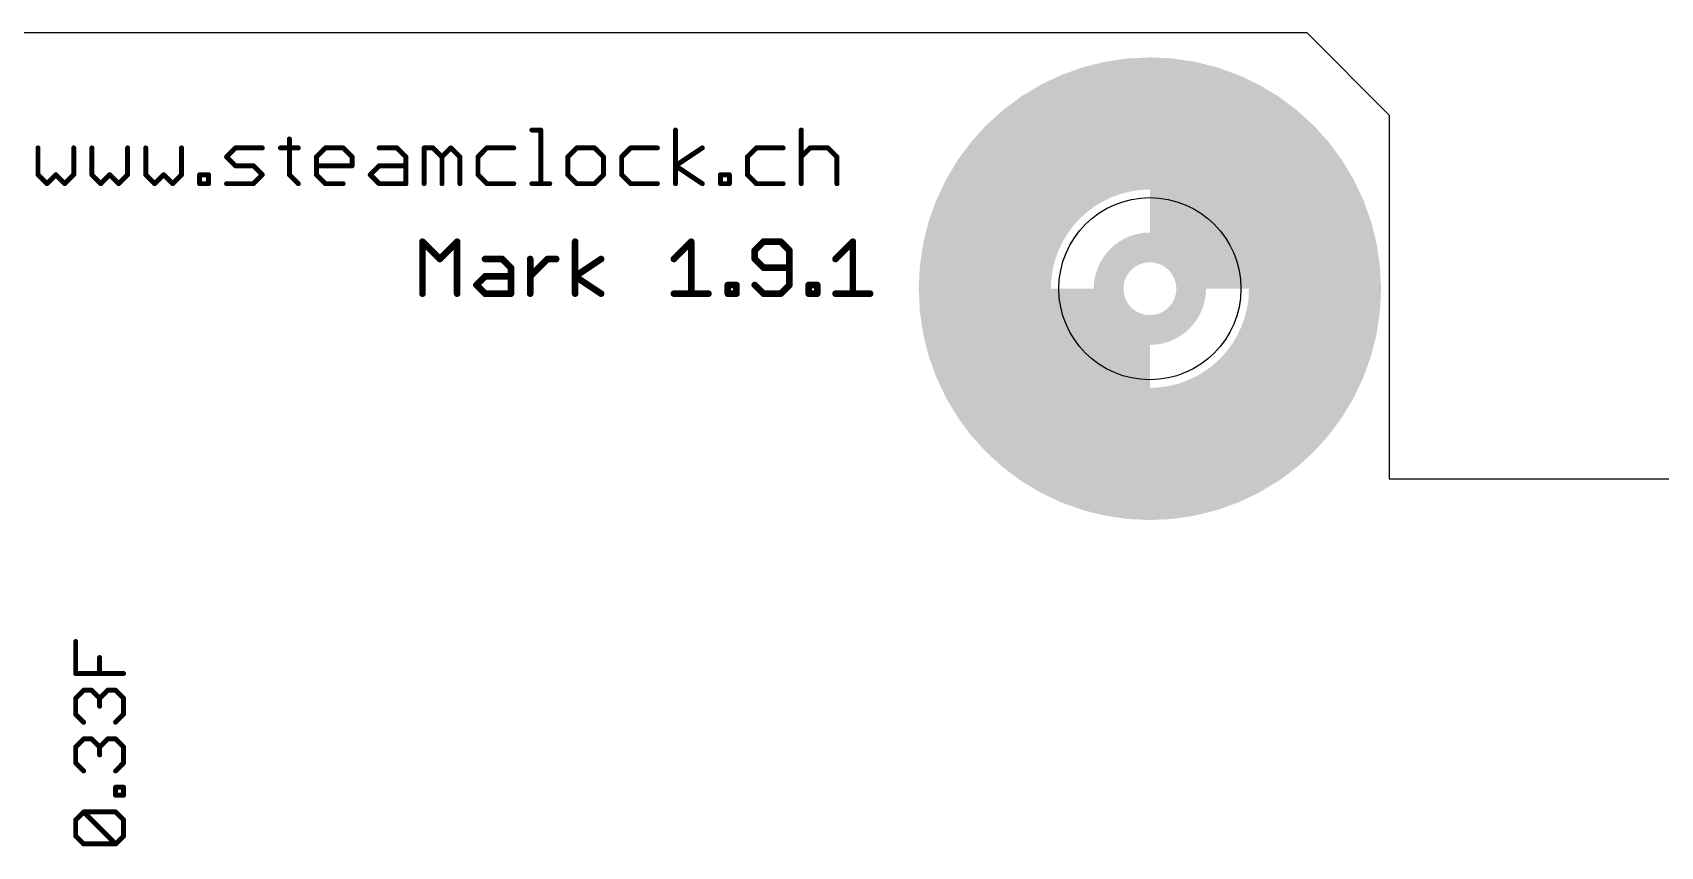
# Model space of a CAD drawing. Extents: x 2 to 123, y -4 to 52.
# Drawn here: x 72.86 to 97.9, y 39.56 to 52.07 of the extents above; entities that cross this region are included whole.
import ezdxf

# ---------------------------------------------------------------- set-up
doc = ezdxf.new("R2010")
doc.units = 0
for name, color, linetype in [('20', 53, 'CONTINUOUS'), ('25', 253, 'CONTINUOUS'), ('27', 253, 'CONTINUOUS'), ('39', 12, 'CONTINUOUS'), ('40', 132, 'CONTINUOUS'), ('41', 12, 'CONTINUOUS'), ('42', 132, 'CONTINUOUS'), ('51', 253, 'CONTINUOUS')]:
    doc.layers.add(name, color=color, linetype=linetype)

msp = doc.modelspace()

# ---------------------------------------------------------------- linework, layer by layer
at = {"layer": '20'}
for p, q in [((3.556, 52.07), (92.456, 52.07)), ((92.456, 52.07), (93.726, 50.8)), ((93.726, 50.8), (93.726, 45.212)), ((93.726, 45.212), (109.728, 45.212))]:
    msp.add_line(p, q, dxfattribs=at)
msp.add_circle((90.043, 48.133), 1.4, dxfattribs=at)
at = {"layer": '25'}
for points, const_width in [([(80.5368, 50.5912, 1), (80.5368, 50.5531)], 0.0381), ([(80.6933, 50.5721, 1), (80.6552, 50.5721)], 0.0381), ([(80.6743, 50.5531, 1), (80.6743, 50.5912)], 0.0381), ([(82.7658, 50.5721, 1), (82.7277, 50.5721)], 0.0381), ([(84.6994, 50.5721, 1), (84.6613, 50.5721)], 0.0381), ([(72.9594, 50.2973, 1), (72.9213, 50.2973)], 0.0381), ([(73.5091, 50.2973, 1), (73.471, 50.2973)], 0.0381), ([(73.7881, 50.2973, 1), (73.75, 50.2973)], 0.0381), ([(74.3378, 50.2973, 1), (74.2997, 50.2973)], 0.0381), ([(74.6168, 50.2973, 1), (74.5787, 50.2973)], 0.0381), ([(75.1665, 50.2973, 1), (75.1284, 50.2973)], 0.0381), ([(75.9782, 50.3163, 1), (75.9782, 50.2782)], 0.0381), ([(75.9917, 50.2838, 1), (75.9648, 50.3107)], 0.0381), ([(76.3905, 50.2782, 1), (76.3905, 50.3163)], 0.0381), ([(76.6695, 50.3163, 1), (76.6695, 50.2782)], 0.0381), ([(76.826, 50.4347, 1), (76.7879, 50.4347)], 0.0381), ([(76.9444, 50.2782, 1), (76.9444, 50.3163)], 0.0381), ([(77.3594, 50.3163, 1), (77.3594, 50.2782)], 0.0381), ([(77.3729, 50.2838, 1), (77.346, 50.3107)], 0.0381), ([(77.6477, 50.3107, 1), (77.6208, 50.2838)], 0.0381), ([(77.6343, 50.2782, 1), (77.6343, 50.3163)], 0.0381), ([(78.1881, 50.3163, 1), (78.1881, 50.2782)], 0.0381), ([(78.4764, 50.3107, 1), (78.4495, 50.2838)], 0.0381), ([(78.463, 50.2782, 1), (78.463, 50.3163)], 0.0381), ([(78.8794, 50.3163, 1), (78.8794, 50.2782)], 0.0381), ([(78.8985, 50.2973, 1), (78.8604, 50.2973)], 0.0381), ([(79.0303, 50.3107, 1), (79.0034, 50.2838)], 0.0381), ([(79.0168, 50.2782, 1), (79.0168, 50.3163)], 0.0381), ([(79.3051, 50.3107, 1), (79.2782, 50.2838)], 0.0381), ([(79.3051, 50.2838, 1), (79.2782, 50.3107)], 0.0381), ([(79.8455, 50.3163, 1), (79.8455, 50.2782)], 0.0381), ([(79.859, 50.2838, 1), (79.8321, 50.3107)], 0.0381), ([(80.2578, 50.2782, 1), (80.2578, 50.3163)], 0.0381), ([(81.2267, 50.3163, 1), (81.2267, 50.2782)], 0.0381), ([(81.2402, 50.2838, 1), (81.2133, 50.3107)], 0.0381), ([(81.515, 50.3107, 1), (81.4881, 50.2838)], 0.0381), ([(81.5016, 50.2782, 1), (81.5016, 50.3163)], 0.0381), ([(82.0554, 50.3163, 1), (82.0554, 50.2782)], 0.0381), ([(82.0689, 50.2838, 1), (82.042, 50.3107)], 0.0381), ([(82.4677, 50.2782, 1), (82.4677, 50.3163)], 0.0381), ([(83.1695, 50.2814, 1), (83.1484, 50.3131)], 0.0381), ([(83.9891, 50.3163, 1), (83.9891, 50.2782)], 0.0381), ([(84.0025, 50.2838, 1), (83.9756, 50.3107)], 0.0381), ([(84.4013, 50.2782, 1), (84.4013, 50.3163)], 0.0381), ([(84.8178, 50.3163, 1), (84.8178, 50.2782)], 0.0381), ([(84.8313, 50.2838, 1), (84.8043, 50.3107)], 0.0381), ([(85.1061, 50.3107, 1), (85.0791, 50.2838)], 0.0381), ([(85.0926, 50.2782, 1), (85.0926, 50.3163)], 0.0381), ([(75.8543, 50.1733, 1), (75.8274, 50.1464)], 0.0381), ([(75.8274, 50.1733, 1), (75.8543, 50.1464)], 0.0381), ([(77.2085, 50.1733, 1), (77.2355, 50.1464)], 0.0381), ([(77.2411, 50.1599, 1), (77.203, 50.1599)], 0.0381), ([(77.7907, 50.1599, 1), (77.7526, 50.1599)], 0.0381), ([(77.7582, 50.1464, 1), (77.7851, 50.1733)], 0.0381), ([(78.6194, 50.1599, 1), (78.5813, 50.1599)], 0.0381), ([(78.5869, 50.1464, 1), (78.6139, 50.1733)], 0.0381), ([(79.1733, 50.1599, 1), (79.1352, 50.1599)], 0.0381), ([(79.1408, 50.1733, 1), (79.1677, 50.1464)], 0.0381), ([(79.1408, 50.1464, 1), (79.1677, 50.1733)], 0.0381), ([(79.4481, 50.1599, 1), (79.41, 50.1599)], 0.0381), ([(79.4156, 50.1464, 1), (79.4426, 50.1733)], 0.0381), ([(79.7272, 50.1599, 1), (79.6891, 50.1599)], 0.0381), ([(79.6947, 50.1733, 1), (79.7216, 50.1464)], 0.0381), ([(81.0758, 50.1733, 1), (81.1028, 50.1464)], 0.0381), ([(81.1084, 50.1599, 1), (81.0703, 50.1599)], 0.0381), ([(81.658, 50.1599, 1), (81.6199, 50.1599)], 0.0381), ([(81.6255, 50.1464, 1), (81.6524, 50.1733)], 0.0381), ([(81.9045, 50.1733, 1), (81.9315, 50.1464)], 0.0381), ([(81.9371, 50.1599, 1), (81.899, 50.1599)], 0.0381), ([(83.8707, 50.1599, 1), (83.8326, 50.1599)], 0.0381), ([(83.8382, 50.1733, 1), (83.8651, 50.1464)], 0.0381), ([(84.6669, 50.1733, 1), (84.6938, 50.1464)], 0.0381), ([(85.2491, 50.1599, 1), (85.211, 50.1599)], 0.0381), ([(85.2166, 50.1464, 1), (85.2435, 50.1733)], 0.0381), ([(72.9538, 49.8985, 1), (72.9269, 49.8715)], 0.0381), ([(72.9213, 49.885, 1), (72.9594, 49.885)], 0.0381), ([(73.2287, 49.8985, 1), (73.2017, 49.8715)], 0.0381), ([(73.2287, 49.8715, 1), (73.2017, 49.8985)], 0.0381), ([(73.471, 49.885, 1), (73.5091, 49.885)], 0.0381), ([(73.5035, 49.8715, 1), (73.4766, 49.8985)], 0.0381), ([(73.7825, 49.8985, 1), (73.7556, 49.8715)], 0.0381), ([(73.75, 49.885, 1), (73.7881, 49.885)], 0.0381), ([(74.0574, 49.8985, 1), (74.0304, 49.8715)], 0.0381), ([(74.0574, 49.8715, 1), (74.0304, 49.8985)], 0.0381), ([(74.2997, 49.885, 1), (74.3378, 49.885)], 0.0381), ([(74.3322, 49.8715, 1), (74.3053, 49.8985)], 0.0381), ([(74.6112, 49.8985, 1), (74.5843, 49.8715)], 0.0381), ([(74.5787, 49.885, 1), (74.6168, 49.885)], 0.0381), ([(74.8861, 49.8985, 1), (74.8591, 49.8715)], 0.0381), ([(74.8861, 49.8715, 1), (74.8591, 49.8985)], 0.0381), ([(75.1284, 49.885, 1), (75.1665, 49.885)], 0.0381), ([(75.1609, 49.8715, 1), (75.134, 49.8985)], 0.0381), ([(75.4455, 49.885, 1), (75.4074, 49.885)], 0.0381), ([(75.4265, 49.9041, 1), (75.4265, 49.866)], 0.0381), ([(75.5829, 49.885, 1), (75.5448, 49.885)], 0.0381), ([(75.5639, 49.866, 1), (75.5639, 49.9041)], 0.0381), ([(75.9782, 50.0415, 1), (75.9782, 50.0034)], 0.0381), ([(75.9648, 50.009, 1), (75.9917, 50.0359)], 0.0381), ([(76.2666, 50.0359, 1), (76.2396, 50.009)], 0.0381), ([(76.2531, 50.0034, 1), (76.2531, 50.0415)], 0.0381), ([(76.404, 49.8715, 1), (76.377, 49.8985)], 0.0381), ([(76.377, 49.8715, 1), (76.404, 49.8985)], 0.0381), ([(76.8204, 49.8985, 1), (76.7935, 49.8715)], 0.0381), ([(76.7879, 49.885, 1), (76.826, 49.885)], 0.0381), ([(77.222, 50.0415, 1), (77.222, 50.0034)], 0.0381), ([(77.2355, 49.8985, 1), (77.2085, 49.8715)], 0.0381), ([(77.203, 49.885, 1), (77.2411, 49.885)], 0.0381), ([(77.7526, 50.0224, 1), (77.7907, 50.0224)], 0.0381), ([(77.7717, 50.0034, 1), (77.7717, 50.0415)], 0.0381), ([(78.0642, 49.8985, 1), (78.0372, 49.8715)], 0.0381), ([(78.0372, 49.8985, 1), (78.0642, 49.8715)], 0.0381), ([(78.1881, 50.0415, 1), (78.1881, 50.0034)], 0.0381), ([(78.2016, 50.009, 1), (78.1747, 50.0359)], 0.0381), ([(78.6004, 50.0034, 1), (78.6004, 50.0415)], 0.0381), ([(79.7216, 49.8985, 1), (79.6947, 49.8715)], 0.0381), ([(79.6891, 49.885, 1), (79.7272, 49.885)], 0.0381), ([(81.1028, 49.8985, 1), (81.0758, 49.8715)], 0.0381), ([(81.0703, 49.885, 1), (81.1084, 49.885)], 0.0381), ([(81.6199, 49.885, 1), (81.658, 49.885)], 0.0381), ([(81.6524, 49.8715, 1), (81.6255, 49.8985)], 0.0381), ([(81.9315, 49.8985, 1), (81.9045, 49.8715)], 0.0381), ([(81.899, 49.885, 1), (81.9371, 49.885)], 0.0381), ([(82.7573, 50.0383, 1), (82.7362, 50.0066)], 0.0381), ([(82.7362, 50.0383, 1), (82.7573, 50.0066)], 0.0381), ([(83.4373, 49.9041, 1), (83.4373, 49.866)], 0.0381), ([(83.4564, 49.885, 1), (83.4183, 49.885)], 0.0381), ([(83.5938, 49.885, 1), (83.5557, 49.885)], 0.0381), ([(83.5747, 49.866, 1), (83.5747, 49.9041)], 0.0381), ([(83.8651, 49.8985, 1), (83.8382, 49.8715)], 0.0381), ([(83.8326, 49.885, 1), (83.8707, 49.885)], 0.0381), ([(73.0643, 49.7611, 1), (73.0912, 49.7341)], 0.0381), ([(73.0643, 49.7341, 1), (73.0912, 49.7611)], 0.0381), ([(73.3391, 49.7611, 1), (73.3661, 49.7341)], 0.0381), ([(73.3391, 49.7341, 1), (73.3661, 49.7611)], 0.0381), ([(73.893, 49.7611, 1), (73.92, 49.7341)], 0.0381), ([(73.893, 49.7341, 1), (73.92, 49.7611)], 0.0381), ([(74.1678, 49.7611, 1), (74.1948, 49.7341)], 0.0381), ([(74.1678, 49.7341, 1), (74.1948, 49.7611)], 0.0381), ([(74.7217, 49.7611, 1), (74.7487, 49.7341)], 0.0381), ([(74.7217, 49.7341, 1), (74.7487, 49.7611)], 0.0381), ([(74.9966, 49.7611, 1), (75.0235, 49.7341)], 0.0381), ([(74.9966, 49.7341, 1), (75.0235, 49.7611)], 0.0381), ([(75.4265, 49.7667, 1), (75.4265, 49.7286)], 0.0381), ([(75.4074, 49.7476, 1), (75.4455, 49.7476)], 0.0381), ([(75.5448, 49.7476, 1), (75.5829, 49.7476)], 0.0381), ([(75.5639, 49.7286, 1), (75.5639, 49.7667)], 0.0381), ([(75.8408, 49.7667, 1), (75.8408, 49.7286)], 0.0381), ([(76.2396, 49.7611, 1), (76.2666, 49.7341)], 0.0381), ([(76.2531, 49.7286, 1), (76.2531, 49.7667)], 0.0381), ([(76.9309, 49.7341, 1), (76.9578, 49.7611)], 0.0381), ([(77.3594, 49.7667, 1), (77.3594, 49.7286)], 0.0381), ([(77.346, 49.7341, 1), (77.3729, 49.7611)], 0.0381), ([(77.6343, 49.7286, 1), (77.6343, 49.7667)], 0.0381), ([(78.1881, 49.7667, 1), (78.1881, 49.7286)], 0.0381), ([(78.1747, 49.7341, 1), (78.2016, 49.7611)], 0.0381), ([(78.5813, 49.7476, 1), (78.6194, 49.7476)], 0.0381), ([(78.6004, 49.7286, 1), (78.6004, 49.7667)], 0.0381), ([(78.8604, 49.7476, 1), (78.8985, 49.7476)], 0.0381), ([(79.1352, 49.7476, 1), (79.1733, 49.7476)], 0.0381), ([(79.41, 49.7476, 1), (79.4481, 49.7476)], 0.0381), ([(79.8455, 49.7667, 1), (79.8455, 49.7286)], 0.0381), ([(79.8321, 49.7341, 1), (79.859, 49.7611)], 0.0381), ([(80.2578, 49.7286, 1), (80.2578, 49.7667)], 0.0381), ([(80.5368, 49.7667, 1), (80.5368, 49.7286)], 0.0381), ([(80.6552, 49.7476, 1), (80.6933, 49.7476)], 0.0381), ([(80.8117, 49.7286, 1), (80.8117, 49.7667)], 0.0381), ([(81.2267, 49.7667, 1), (81.2267, 49.7286)], 0.0381), ([(81.2133, 49.7341, 1), (81.2402, 49.7611)], 0.0381), ([(81.4881, 49.7611, 1), (81.515, 49.7341)], 0.0381), ([(81.5016, 49.7286, 1), (81.5016, 49.7667)], 0.0381), ([(82.0554, 49.7667, 1), (82.0554, 49.7286)], 0.0381), ([(82.042, 49.7341, 1), (82.0689, 49.7611)], 0.0381), ([(82.4677, 49.7286, 1), (82.4677, 49.7667)], 0.0381), ([(82.7277, 49.7476, 1), (82.7658, 49.7476)], 0.0381), ([(83.1484, 49.7317, 1), (83.1695, 49.7635)], 0.0381), ([(83.4373, 49.7667, 1), (83.4373, 49.7286)], 0.0381), ([(83.4183, 49.7476, 1), (83.4564, 49.7476)], 0.0381), ([(83.5557, 49.7476, 1), (83.5938, 49.7476)], 0.0381), ([(83.5747, 49.7286, 1), (83.5747, 49.7667)], 0.0381), ([(83.9891, 49.7667, 1), (83.9891, 49.7286)], 0.0381), ([(83.9756, 49.7341, 1), (84.0025, 49.7611)], 0.0381), ([(84.4013, 49.7286, 1), (84.4013, 49.7667)], 0.0381), ([(84.6613, 49.7476, 1), (84.6994, 49.7476)], 0.0381), ([(85.211, 49.7476, 1), (85.2491, 49.7476)], 0.0381), ([(78.8797, 48.8559, 1), (78.8289, 48.8559)], 0.0508), ([(78.8723, 48.8738, 1), (78.8363, 48.8379)], 0.0508), ([(79.4124, 48.8559, 1), (79.3616, 48.8559)], 0.0508), ([(79.405, 48.8379, 1), (79.3691, 48.8738)], 0.0508), ([(81.2277, 48.8559, 1), (81.1769, 48.8559)], 0.0508), ([(83.0134, 48.8559, 1), (82.9626, 48.8559)], 0.0508), ([(83.0059, 48.8379, 1), (82.97, 48.8738)], 0.0508), ([(84.0978, 48.8813, 1), (84.0978, 48.8305)], 0.0508), ([(84.1158, 48.8379, 1), (84.0799, 48.8738)], 0.0508), ([(84.3822, 48.8738, 1), (84.3462, 48.8379)], 0.0508), ([(84.3642, 48.8305, 1), (84.3642, 48.8813)], 0.0508), ([(85.4995, 48.8559, 1), (85.4487, 48.8559)], 0.0508), ([(85.492, 48.8379, 1), (85.4561, 48.8738)], 0.0508), ([(79.1027, 48.6075, 1), (79.1386, 48.5716)], 0.0508), ([(79.1027, 48.5716, 1), (79.1386, 48.6075)], 0.0508), ([(79.8162, 48.6149, 1), (79.8162, 48.5641)], 0.0508), ([(80.1005, 48.6075, 1), (80.0646, 48.5716)], 0.0508), ([(80.0825, 48.5641, 1), (80.0825, 48.6149)], 0.0508), ([(80.5371, 48.5895, 1), (80.4863, 48.5895)], 0.0508), ([(80.7781, 48.6149, 1), (80.7781, 48.5641)], 0.0508), ([(80.796, 48.5716, 1), (80.7601, 48.6075)], 0.0508), ([(80.9113, 48.5641, 1), (80.9113, 48.6149)], 0.0508), ([(81.6159, 48.5684, 1), (81.5878, 48.6107)], 0.0508), ([(82.7036, 48.6075, 1), (82.7396, 48.5716)], 0.0508), ([(83.9467, 48.7407, 1), (83.9826, 48.7047)], 0.0508), ([(83.9901, 48.7227, 1), (83.9393, 48.7227)], 0.0508), ([(83.9826, 48.6075, 1), (83.9467, 48.5716)], 0.0508), ([(83.9393, 48.5895, 1), (83.9901, 48.5895)], 0.0508), ([(84.5228, 48.7227, 1), (84.472, 48.7227)], 0.0508), ([(84.4794, 48.7047, 1), (84.5153, 48.7407)], 0.0508), ([(85.1898, 48.6075, 1), (85.2257, 48.5716)], 0.0508), ([(79.8162, 48.3486, 1), (79.8162, 48.2978)], 0.0508), ([(79.8341, 48.3052, 1), (79.7982, 48.3411)], 0.0508), ([(80.2411, 48.4563, 1), (80.1903, 48.4563)], 0.0508), ([(80.1978, 48.4384, 1), (80.2337, 48.4743)], 0.0508), ([(80.2157, 48.2978, 1), (80.2157, 48.3486)], 0.0508), ([(80.4938, 48.3411, 1), (80.5297, 48.3052)], 0.0508), ([(81.2164, 48.3443, 1), (81.1882, 48.302)], 0.0508), ([(81.1882, 48.3443, 1), (81.2164, 48.302)], 0.0508), ([(84.0978, 48.4817, 1), (84.0978, 48.4309)], 0.0508), ([(84.0799, 48.4384, 1), (84.1158, 48.4743)], 0.0508), ([(84.4974, 48.4309, 1), (84.4974, 48.4817)], 0.0508), ([(78.8289, 48.0568, 1), (78.8797, 48.0568)], 0.0508), ([(79.3616, 48.0568, 1), (79.4124, 48.0568)], 0.0508), ([(79.701, 48.2079, 1), (79.665, 48.172)], 0.0508), ([(79.665, 48.2079, 1), (79.701, 48.172)], 0.0508), ([(79.8162, 48.0822, 1), (79.8162, 48.0314)], 0.0508), ([(79.7982, 48.0388, 1), (79.8341, 48.0748)], 0.0508), ([(80.1903, 48.0568, 1), (80.2411, 48.0568)], 0.0508), ([(80.2157, 48.0314, 1), (80.2157, 48.0822)], 0.0508), ([(80.4863, 48.0568, 1), (80.5371, 48.0568)], 0.0508), ([(81.1769, 48.0568, 1), (81.2277, 48.0568)], 0.0508), ([(81.5878, 48.0357, 1), (81.6159, 48.0779)], 0.0508), ([(82.7216, 48.0822, 1), (82.7216, 48.0314)], 0.0508), ([(82.9626, 48.0568, 1), (83.0134, 48.0568)], 0.0508), ([(83.2543, 48.0314, 1), (83.2543, 48.0822)], 0.0508), ([(83.5757, 48.19, 1), (83.5249, 48.19)], 0.0508), ([(83.5503, 48.2154, 1), (83.5503, 48.1646)], 0.0508), ([(83.5503, 48.0822, 1), (83.5503, 48.0314)], 0.0508), ([(83.5249, 48.0568, 1), (83.5757, 48.0568)], 0.0508), ([(83.7089, 48.19, 1), (83.6581, 48.19)], 0.0508), ([(83.6581, 48.0568, 1), (83.7089, 48.0568)], 0.0508), ([(83.6835, 48.1646, 1), (83.6835, 48.2154)], 0.0508), ([(83.6835, 48.0314, 1), (83.6835, 48.0822)], 0.0508), ([(83.9826, 48.2079, 1), (83.9467, 48.172)], 0.0508), ([(84.0978, 48.0822, 1), (84.0978, 48.0314)], 0.0508), ([(84.0799, 48.0388, 1), (84.1158, 48.0748)], 0.0508), ([(84.3462, 48.0748, 1), (84.3822, 48.0388)], 0.0508), ([(84.3642, 48.0314, 1), (84.3642, 48.0822)], 0.0508), ([(84.472, 48.19, 1), (84.5228, 48.19)], 0.0508), ([(84.5153, 48.172, 1), (84.4794, 48.2079)], 0.0508), ([(84.8188, 48.19, 1), (84.768, 48.19)], 0.0508), ([(84.7934, 48.2154, 1), (84.7934, 48.1646)], 0.0508), ([(84.7934, 48.0822, 1), (84.7934, 48.0314)], 0.0508), ([(84.768, 48.0568, 1), (84.8188, 48.0568)], 0.0508), ([(84.9519, 48.19, 1), (84.9011, 48.19)], 0.0508), ([(84.9011, 48.0568, 1), (84.9519, 48.0568)], 0.0508), ([(84.9265, 48.1646, 1), (84.9265, 48.2154)], 0.0508), ([(84.9265, 48.0314, 1), (84.9265, 48.0822)], 0.0508), ([(85.2077, 48.0822, 1), (85.2077, 48.0314)], 0.0508), ([(85.4487, 48.0568, 1), (85.4995, 48.0568)], 0.0508), ([(85.7404, 48.0314, 1), (85.7404, 48.0822)], 0.0508)]:
    msp.add_lwpolyline(points, format="xyb", dxfattribs=dict(at, const_width=const_width))
for points, const_width in [([(80.5368, 50.5721), (80.6743, 50.5721)], 0.0762), ([(80.6743, 50.5721), (80.6743, 49.7476)], 0.0762), ([(82.7467, 49.7476), (82.7467, 50.5721)], 0.0762), ([(84.6804, 50.5721), (84.6804, 49.7476)], 0.0762), ([(72.9404, 50.2973), (72.9404, 49.885)], 0.0762), ([(73.49, 49.885), (73.49, 50.2973)], 0.0762), ([(73.7691, 50.2973), (73.7691, 49.885)], 0.0762), ([(74.3187, 49.885), (74.3187, 50.2973)], 0.0762), ([(74.5978, 50.2973), (74.5978, 49.885)], 0.0762), ([(75.1474, 49.885), (75.1474, 50.2973)], 0.0762), ([(75.8408, 50.1599), (75.9782, 50.2973)], 0.0762), ([(75.9782, 50.2973), (76.3905, 50.2973)], 0.0762), ([(76.6695, 50.2973), (76.9444, 50.2973)], 0.0762), ([(76.807, 50.4347), (76.807, 49.885)], 0.0762), ([(77.222, 50.1599), (77.3594, 50.2973)], 0.0762), ([(77.3594, 50.2973), (77.6343, 50.2973)], 0.0762), ([(77.6343, 50.2973), (77.7717, 50.1599)], 0.0762), ([(78.1881, 50.2973), (78.463, 50.2973)], 0.0762), ([(78.463, 50.2973), (78.6004, 50.1599)], 0.0762), ([(78.8794, 49.7476), (78.8794, 50.2973)], 0.0762), ([(78.8794, 50.2973), (79.0168, 50.2973)], 0.0762), ([(79.0168, 50.2973), (79.1543, 50.1599)], 0.0762), ([(79.1543, 50.1599), (79.2917, 50.2973)], 0.0762), ([(79.2917, 50.2973), (79.4291, 50.1599)], 0.0762), ([(79.8455, 50.2973), (79.7081, 50.1599)], 0.0762), ([(80.2578, 50.2973), (79.8455, 50.2973)], 0.0762), ([(81.2267, 50.2973), (81.0893, 50.1599)], 0.0762), ([(81.5016, 50.2973), (81.2267, 50.2973)], 0.0762), ([(81.639, 50.1599), (81.5016, 50.2973)], 0.0762), ([(82.0554, 50.2973), (81.918, 50.1599)], 0.0762), ([(82.4677, 50.2973), (82.0554, 50.2973)], 0.0762), ([(82.7467, 50.0224), (83.159, 50.2973)], 0.0762), ([(83.9891, 50.2973), (83.8517, 50.1599)], 0.0762), ([(84.4013, 50.2973), (83.9891, 50.2973)], 0.0762), ([(84.6804, 50.1599), (84.8178, 50.2973)], 0.0762), ([(84.8178, 50.2973), (85.0926, 50.2973)], 0.0762), ([(85.0926, 50.2973), (85.23, 50.1599)], 0.0762), ([(75.9782, 50.0224), (75.8408, 50.1599)], 0.0762), ([(77.222, 49.885), (77.222, 50.1599)], 0.0762), ([(77.7717, 50.1599), (77.7717, 50.0224)], 0.0762), ([(78.6004, 50.1599), (78.6004, 49.7476)], 0.0762), ([(79.1543, 50.1599), (79.1543, 49.7476)], 0.0762), ([(79.4291, 50.1599), (79.4291, 49.7476)], 0.0762), ([(79.7081, 50.1599), (79.7081, 49.885)], 0.0762), ([(81.0893, 50.1599), (81.0893, 49.885)], 0.0762), ([(81.639, 49.885), (81.639, 50.1599)], 0.0762), ([(81.918, 50.1599), (81.918, 49.885)], 0.0762), ([(83.8517, 50.1599), (83.8517, 49.885)], 0.0762), ([(85.23, 50.1599), (85.23, 49.7476)], 0.0762), ([(72.9404, 49.885), (73.0778, 49.7476)], 0.0762), ([(73.0778, 49.7476), (73.2152, 49.885)], 0.0762), ([(73.2152, 49.885), (73.3526, 49.7476)], 0.0762), ([(73.3526, 49.7476), (73.49, 49.885)], 0.0762), ([(73.7691, 49.885), (73.9065, 49.7476)], 0.0762), ([(73.9065, 49.7476), (74.0439, 49.885)], 0.0762), ([(74.0439, 49.885), (74.1813, 49.7476)], 0.0762), ([(74.1813, 49.7476), (74.3187, 49.885)], 0.0762), ([(74.5978, 49.885), (74.7352, 49.7476)], 0.0762), ([(74.7352, 49.7476), (74.8726, 49.885)], 0.0762), ([(74.8726, 49.885), (75.01, 49.7476)], 0.0762), ([(75.01, 49.7476), (75.1474, 49.885)], 0.0762), ([(75.4265, 49.7476), (75.4265, 49.885)], 0.0762), ([(75.4265, 49.885), (75.5639, 49.885)], 0.0762), ([(75.5639, 49.885), (75.5639, 49.7476)], 0.0762), ([(76.2531, 50.0224), (75.9782, 50.0224)], 0.0762), ([(76.3905, 49.885), (76.2531, 50.0224)], 0.0762), ([(76.2531, 49.7476), (76.3905, 49.885)], 0.0762), ([(76.807, 49.885), (76.9444, 49.7476)], 0.0762), ([(77.7717, 50.0224), (77.222, 50.0224)], 0.0762), ([(77.3594, 49.7476), (77.222, 49.885)], 0.0762), ([(78.0507, 49.885), (78.1881, 50.0224)], 0.0762), ([(78.1881, 49.7476), (78.0507, 49.885)], 0.0762), ([(78.1881, 50.0224), (78.6004, 50.0224)], 0.0762), ([(79.7081, 49.885), (79.8455, 49.7476)], 0.0762), ([(81.0893, 49.885), (81.2267, 49.7476)], 0.0762), ([(81.5016, 49.7476), (81.639, 49.885)], 0.0762), ([(81.918, 49.885), (82.0554, 49.7476)], 0.0762), ([(83.159, 49.7476), (82.7467, 50.0224)], 0.0762), ([(83.4373, 49.7476), (83.4373, 49.885)], 0.0762), ([(83.4373, 49.885), (83.5747, 49.885)], 0.0762), ([(83.5747, 49.885), (83.5747, 49.7476)], 0.0762), ([(83.8517, 49.885), (83.9891, 49.7476)], 0.0762), ([(75.5639, 49.7476), (75.4265, 49.7476)], 0.0762), ([(75.8408, 49.7476), (76.2531, 49.7476)], 0.0762), ([(77.6343, 49.7476), (77.3594, 49.7476)], 0.0762), ([(78.6004, 49.7476), (78.1881, 49.7476)], 0.0762), ([(79.8455, 49.7476), (80.2578, 49.7476)], 0.0762), ([(80.5368, 49.7476), (80.8117, 49.7476)], 0.0762), ([(81.2267, 49.7476), (81.5016, 49.7476)], 0.0762), ([(82.0554, 49.7476), (82.4677, 49.7476)], 0.0762), ([(83.5747, 49.7476), (83.4373, 49.7476)], 0.0762), ([(83.9891, 49.7476), (84.4013, 49.7476)], 0.0762), ([(78.8543, 48.0568), (78.8543, 48.8559)], 0.1016), ([(78.8543, 48.8559), (79.1207, 48.5895)], 0.1016), ([(79.1207, 48.5895), (79.387, 48.8559)], 0.1016), ([(79.387, 48.8559), (79.387, 48.0568)], 0.1016), ([(81.2023, 48.0568), (81.2023, 48.8559)], 0.1016), ([(82.7216, 48.5895), (82.988, 48.8559)], 0.1016), ([(82.988, 48.8559), (82.988, 48.0568)], 0.1016), ([(84.0978, 48.8559), (83.9647, 48.7227)], 0.1016), ([(84.3642, 48.8559), (84.0978, 48.8559)], 0.1016), ([(84.4974, 48.7227), (84.3642, 48.8559)], 0.1016), ([(85.2077, 48.5895), (85.4741, 48.8559)], 0.1016), ([(85.4741, 48.8559), (85.4741, 48.0568)], 0.1016), ([(79.8162, 48.5895), (80.0825, 48.5895)], 0.1016), ([(80.0825, 48.5895), (80.2157, 48.4563)], 0.1016), ([(80.5117, 48.0568), (80.5117, 48.5895)], 0.1016), ([(80.5117, 48.3232), (80.7781, 48.5895)], 0.1016), ([(80.7781, 48.5895), (80.9113, 48.5895)], 0.1016), ([(81.2023, 48.3232), (81.6018, 48.5895)], 0.1016), ([(83.9647, 48.7227), (83.9647, 48.5895)], 0.1016), ([(83.9647, 48.5895), (84.0978, 48.4563)], 0.1016), ([(84.4974, 48.19), (84.4974, 48.7227)], 0.1016), ([(79.683, 48.19), (79.8162, 48.3232)], 0.1016), ([(79.8162, 48.3232), (80.2157, 48.3232)], 0.1016), ([(80.2157, 48.4563), (80.2157, 48.0568)], 0.1016), ([(81.6018, 48.0568), (81.2023, 48.3232)], 0.1016), ([(84.0978, 48.4563), (84.4974, 48.4563)], 0.1016), ([(79.8162, 48.0568), (79.683, 48.19)], 0.1016), ([(80.2157, 48.0568), (79.8162, 48.0568)], 0.1016), ([(82.7216, 48.0568), (83.2543, 48.0568)], 0.1016), ([(83.5503, 48.0568), (83.5503, 48.19)], 0.1016), ([(83.5503, 48.19), (83.6835, 48.19)], 0.1016), ([(83.6835, 48.0568), (83.5503, 48.0568)], 0.1016), ([(83.6835, 48.19), (83.6835, 48.0568)], 0.1016), ([(83.9647, 48.19), (84.0978, 48.0568)], 0.1016), ([(84.0978, 48.0568), (84.3642, 48.0568)], 0.1016), ([(84.3642, 48.0568), (84.4974, 48.19)], 0.1016), ([(84.7934, 48.0568), (84.7934, 48.19)], 0.1016), ([(84.7934, 48.19), (84.9265, 48.19)], 0.1016), ([(84.9265, 48.0568), (84.7934, 48.0568)], 0.1016), ([(84.9265, 48.19), (84.9265, 48.0568)], 0.1016), ([(85.2077, 48.0568), (85.7404, 48.0568)], 0.1016)]:
    msp.add_lwpolyline(points, dxfattribs=dict(at, const_width=const_width))
at = {"layer": '27', "const_width": 0.0762}
for points in [[(73.5197, 42.2181), (73.5197, 42.7095)], [(73.8883, 42.2181), (73.8883, 42.4638)], [(74.2569, 42.2181), (73.5197, 42.2181)], [(73.5197, 41.8383), (73.6425, 41.9611)], [(73.5197, 41.5925), (73.5197, 41.8383)], [(73.6425, 41.9611), (73.7654, 41.9611)], [(73.7654, 41.9611), (73.8883, 41.8383)], [(73.8883, 41.8383), (74.0112, 41.9611)], [(73.8883, 41.8383), (73.8883, 41.7154)], [(74.0112, 41.9611), (74.134, 41.9611)], [(74.134, 41.9611), (74.2569, 41.8383)], [(74.2569, 41.8383), (74.2569, 41.5925)], [(73.6425, 41.4696), (73.5197, 41.5925)], [(74.2569, 41.5925), (74.134, 41.4696)], [(73.5197, 41.0898), (73.6425, 41.2127)], [(73.5197, 40.8441), (73.5197, 41.0898)], [(73.6425, 41.2127), (73.7654, 41.2127)], [(73.7654, 41.2127), (73.8883, 41.0898)], [(73.8883, 41.0898), (74.0112, 41.2127)], [(73.8883, 41.0898), (73.8883, 40.967)], [(74.0112, 41.2127), (74.134, 41.2127)], [(74.134, 41.2127), (74.2569, 41.0898)], [(74.2569, 41.0898), (74.2569, 40.8441)], [(73.6425, 40.7212), (73.5197, 40.8441)], [(74.2569, 40.8441), (74.134, 40.7212)], [(74.134, 40.347), (74.134, 40.4699)], [(74.134, 40.4699), (74.2569, 40.4699)], [(74.2569, 40.347), (74.134, 40.347)], [(74.2569, 40.4699), (74.2569, 40.347)], [(73.5197, 39.9672), (73.6425, 40.0901)], [(73.6425, 40.0901), (74.134, 40.0901)], [(74.134, 39.5986), (73.6425, 40.0901)], [(74.134, 40.0901), (74.2569, 39.9672)], [(73.5197, 39.7215), (73.5197, 39.9672)], [(74.2569, 39.9672), (74.2569, 39.7215)], [(73.6425, 39.5986), (73.5197, 39.7215)], [(74.134, 39.5986), (73.6425, 39.5986)], [(74.2569, 39.7215), (74.134, 39.5986)]]:
    msp.add_lwpolyline(points, dxfattribs=at)
at = {"layer": '27', "const_width": 0.0381}
for points in [[(73.5387, 42.7095, 1), (73.5006, 42.7095)], [(73.9073, 42.4638, 1), (73.8692, 42.4638)], [(73.5197, 42.2371, 1), (73.5197, 42.199)], [(73.5006, 42.2181, 1), (73.5387, 42.2181)], [(73.8692, 42.2181, 1), (73.9073, 42.2181)], [(74.2569, 42.199, 1), (74.2569, 42.2371)], [(73.5387, 41.8383, 1), (73.5006, 41.8383)], [(73.5062, 41.8517, 1), (73.5331, 41.8248)], [(73.6425, 41.9802, 1), (73.6425, 41.9421)], [(73.656, 41.9477, 1), (73.6291, 41.9746)], [(73.7789, 41.9746, 1), (73.7519, 41.9477)], [(73.7654, 41.9421, 1), (73.7654, 41.9802)], [(73.9073, 41.8383, 1), (73.8692, 41.8383)], [(73.8748, 41.8517, 1), (73.9018, 41.8248)], [(73.8748, 41.8248, 1), (73.9018, 41.8517)], [(74.0112, 41.9802, 1), (74.0112, 41.9421)], [(74.0246, 41.9477, 1), (73.9977, 41.9746)], [(74.1475, 41.9746, 1), (74.1206, 41.9477)], [(74.134, 41.9421, 1), (74.134, 41.9802)], [(74.2759, 41.8383, 1), (74.2379, 41.8383)], [(74.2434, 41.8248, 1), (74.2704, 41.8517)], [(73.5331, 41.606, 1), (73.5062, 41.579)], [(73.5006, 41.5925, 1), (73.5387, 41.5925)], [(73.8692, 41.7154, 1), (73.9073, 41.7154)], [(74.2379, 41.5925, 1), (74.2759, 41.5925)], [(74.2704, 41.579, 1), (74.2434, 41.606)], [(73.6291, 41.4562, 1), (73.656, 41.4831)], [(74.1206, 41.4831, 1), (74.1475, 41.4562)], [(73.5387, 41.0898, 1), (73.5006, 41.0898)], [(73.5062, 41.1033, 1), (73.5331, 41.0764)], [(73.6425, 41.2318, 1), (73.6425, 41.1937)], [(73.656, 41.1992, 1), (73.6291, 41.2262)], [(73.7789, 41.2262, 1), (73.7519, 41.1992)], [(73.7654, 41.1937, 1), (73.7654, 41.2318)], [(73.9073, 41.0898, 1), (73.8692, 41.0898)], [(73.8748, 41.1033, 1), (73.9018, 41.0764)], [(73.8748, 41.0764, 1), (73.9018, 41.1033)], [(74.0112, 41.2318, 1), (74.0112, 41.1937)], [(74.0246, 41.1992, 1), (73.9977, 41.2262)], [(74.1475, 41.2262, 1), (74.1206, 41.1992)], [(74.134, 41.1937, 1), (74.134, 41.2318)], [(74.2759, 41.0898, 1), (74.2379, 41.0898)], [(74.2434, 41.0764, 1), (74.2704, 41.1033)], [(73.5331, 40.8576, 1), (73.5062, 40.8306)], [(73.5006, 40.8441, 1), (73.5387, 40.8441)], [(73.8692, 40.967, 1), (73.9073, 40.967)], [(74.2379, 40.8441, 1), (74.2759, 40.8441)], [(74.2704, 40.8306, 1), (74.2434, 40.8576)], [(73.6291, 40.7078, 1), (73.656, 40.7347)], [(74.1206, 40.7347, 1), (74.1475, 40.7078)], [(74.134, 40.4889, 1), (74.134, 40.4508)], [(74.134, 40.3661, 1), (74.134, 40.328)], [(74.1531, 40.4699, 1), (74.115, 40.4699)], [(74.115, 40.347, 1), (74.1531, 40.347)], [(74.2759, 40.4699, 1), (74.2379, 40.4699)], [(74.2379, 40.347, 1), (74.2759, 40.347)], [(74.2569, 40.4508, 1), (74.2569, 40.4889)], [(74.2569, 40.328, 1), (74.2569, 40.3661)], [(73.656, 40.1036, 1), (73.6291, 40.0766)], [(73.6425, 40.1091, 1), (73.6425, 40.071)], [(73.656, 40.0766, 1), (73.6291, 40.1036)], [(74.1475, 40.1036, 1), (74.1206, 40.0766)], [(74.134, 40.071, 1), (74.134, 40.1091)], [(73.5062, 39.9807, 1), (73.5331, 39.9537)], [(73.5387, 39.9672, 1), (73.5006, 39.9672)], [(74.2759, 39.9672, 1), (74.2379, 39.9672)], [(74.2434, 39.9537, 1), (74.2704, 39.9807)], [(73.5331, 39.7349, 1), (73.5062, 39.708)], [(73.5006, 39.7215, 1), (73.5387, 39.7215)], [(73.6425, 39.6177, 1), (73.6425, 39.5796)], [(73.6291, 39.5851, 1), (73.656, 39.6121)], [(74.1206, 39.6121, 1), (74.1475, 39.5851)], [(74.1206, 39.5851, 1), (74.1475, 39.6121)], [(74.134, 39.5796, 1), (74.134, 39.6177)], [(74.2379, 39.7215, 1), (74.2759, 39.7215)], [(74.2704, 39.708, 1), (74.2434, 39.7349)]]:
    msp.add_lwpolyline(points, format="xyb", dxfattribs=at)
at = {"layer": '39', "const_width": 2.032}
msp.add_lwpolyline([(90.043, 45.593, 1), (90.043, 50.673, 1), (90.043, 45.593)], format="xyb", dxfattribs=at)
at = {"layer": '40', "const_width": 2.032}
msp.add_lwpolyline([(90.043, 45.593, 1), (90.043, 50.673, 1), (90.043, 45.593)], format="xyb", dxfattribs=at)
at = {"layer": '41', "const_width": 2.032}
msp.add_lwpolyline([(90.043, 45.593, 1), (90.043, 50.673, 1), (90.043, 45.593)], format="xyb", dxfattribs=at)
at = {"layer": '42', "const_width": 2.032}
msp.add_lwpolyline([(90.043, 45.593, 1), (90.043, 50.673, 1), (90.043, 45.593)], format="xyb", dxfattribs=at)
at = {"layer": '51'}
for points, const_width in [([(91.821, 48.133, 0.4142), (90.043, 49.911)], 2.286), ([(88.265, 48.133, 0.4142), (90.043, 46.355)], 2.286), ([(90.043, 47.498, 1), (90.043, 48.768, 1), (90.043, 47.498)], 0.4572)]:
    msp.add_lwpolyline(points, format="xyb", dxfattribs=dict(at, const_width=const_width))

doc.saveas('drawing.dxf')
